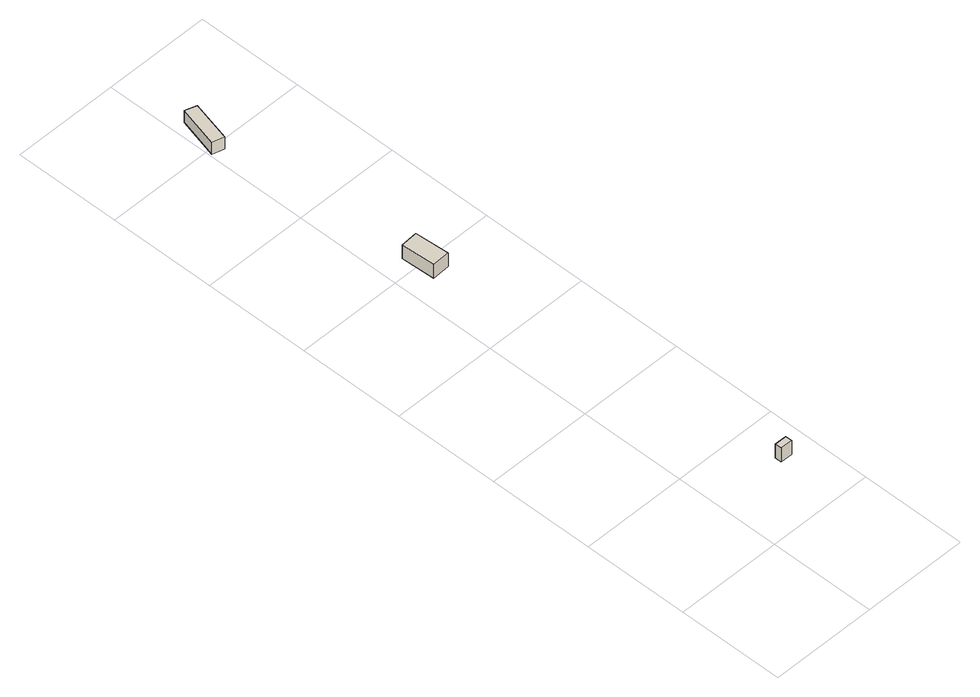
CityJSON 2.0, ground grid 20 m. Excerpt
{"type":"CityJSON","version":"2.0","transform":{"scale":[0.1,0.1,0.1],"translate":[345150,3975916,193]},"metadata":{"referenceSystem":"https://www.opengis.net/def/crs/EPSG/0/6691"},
"CityObjects":{
"building1":{"type":"Building","attributes":{"measuredHeight":3},"geometry":[{"type":"Solid","lod":"1","boundaries":[[[[0,1,2,3]],[[2,4,5,3]],[[1,6,4,2]],[[0,7,6,1]],[[3,5,7,0]],[[4,6,7,5]]]]}]},
"building2":{"type":"Building","attributes":{"measuredHeight":3},"geometry":[{"type":"Solid","lod":"1","boundaries":[[[[8,9,10,11]],[[10,12,13,11]],[[9,14,12,10]],[[8,15,14,9]],[[11,13,15,8]],[[12,14,15,13]]]]}]},
"building3":{"type":"Building","attributes":{"土砂災害警戒区域.現象区分":"1","土砂災害警戒区域.区域区分":"2","measuredHeight":2.6},"geometry":[{"type":"Solid","lod":"1","boundaries":[[[[16,17,18,19]],[[18,20,21,19]],[[17,22,20,18]],[[16,23,22,17]],[[19,21,23,16]],[[20,22,23,21]]]]}]}
},
"vertices":[
[45,19,160],[45,6,160],[22,7,160],[22,19,160],[22,7,190],[22,19,190],[45,6,190],[45,19,190],
[38,793,57],[42,729,57],[9,727,57],[6,791,57],[9,727,87],[6,791,87],[42,729,87],[38,793,87],
[45,1261,1],[26,1185,1],[4,1191,1],[24,1268,1],[4,1191,27],[24,1268,27],[26,1185,27],[45,1261,27]
]}
